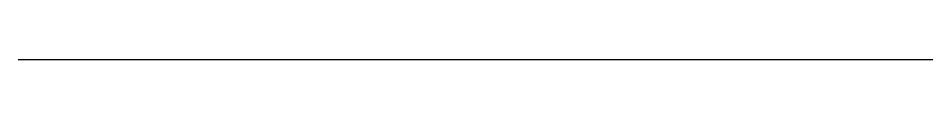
# Model space of a CAD drawing. Header units: millimetres. Extents: x 0 to 36, y 0 to 0.
import ezdxf

# ---------------------------------------------------------------- set-up
doc = ezdxf.new("R2010")
doc.units = ezdxf.units.MM

msp = doc.modelspace()

# ---------------------------------------------------------------- linework, layer by layer
at = {"extrusion": (0, -1, 0)}
msp.add_lwpolyline([(0, 72, 0.414214), (36, 108), (36, 130)], format="xyb", dxfattribs=at)

doc.saveas('drawing.dxf')
